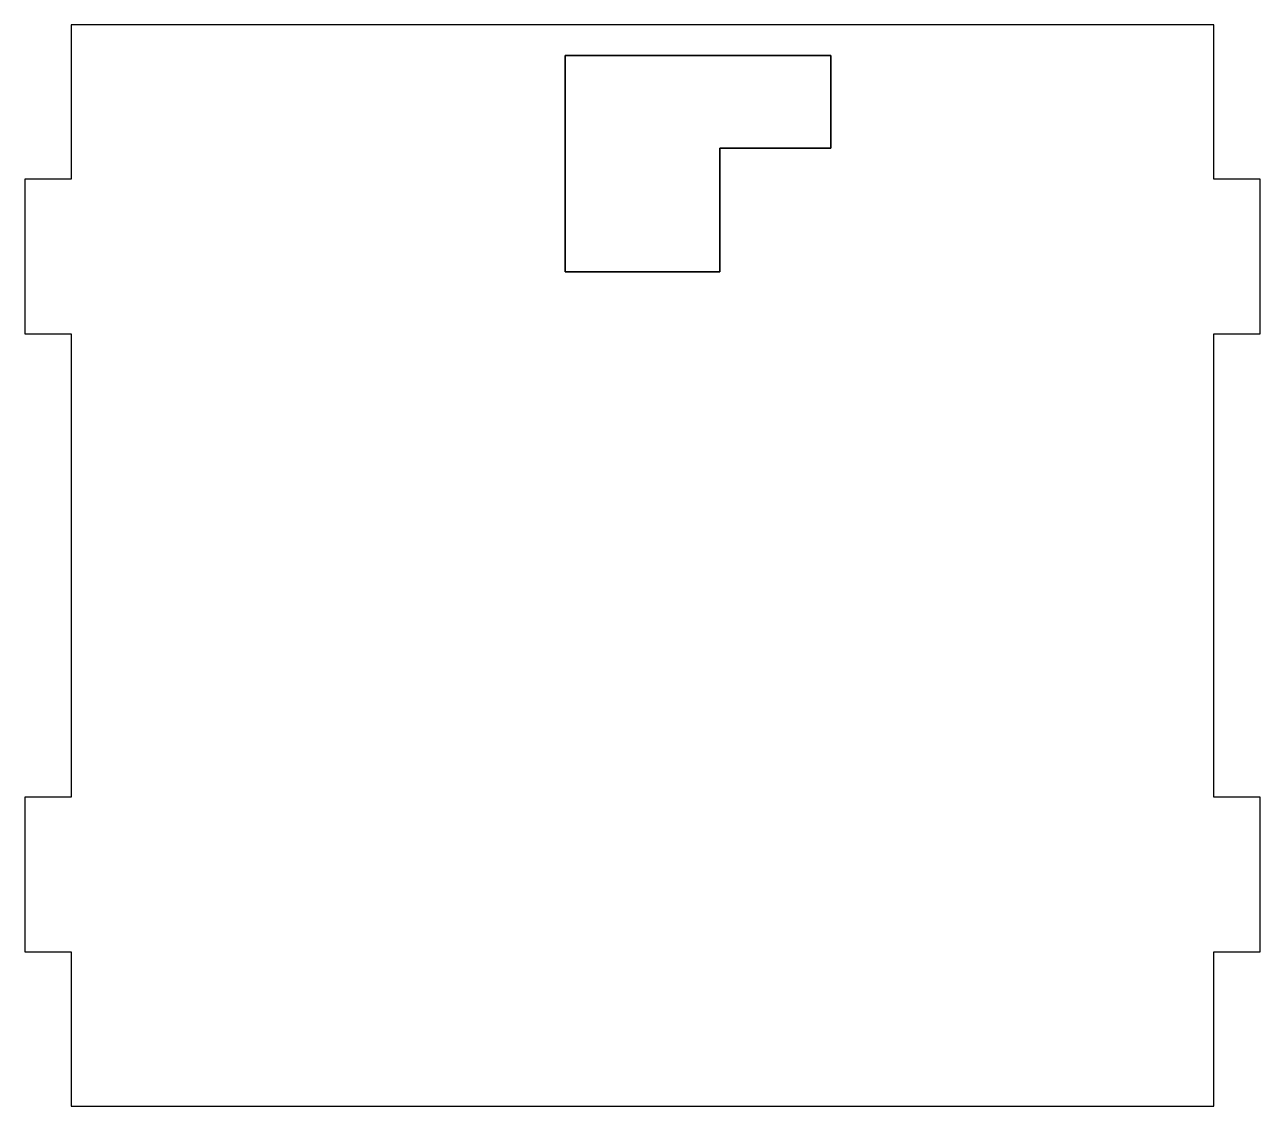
# Model space of a CAD drawing. Header units: inches. Extents: x -3.85 to 0.15, y -2.5 to 1.
import ezdxf

# ---------------------------------------------------------------- set-up
doc = ezdxf.new("R2010")
doc.units = ezdxf.units.IN
doc.header["$MEASUREMENT"] = 0

msp = doc.modelspace()

# ---------------------------------------------------------------- linework, layer by layer
for p, q in [((-2.1, 0.9), (-1.6, 0.9)), ((0, -2), (0.15, -2))]:
    msp.add_line(p, q)
for points in [[(0, 1), (-3.7, 1), (-3.7, 0.5), (-3.85, 0.5), (-3.85, 0), (-3.7, 0), (-3.7, -1.5), (-3.85, -1.5), (-3.85, -2), (-3.7, -2), (-3.7, -2.5), (0, -2.5), (0, -2), (0.15, -2), (0.15, -1.5), (0, -1.5), (0, 0), (0.15, 0), (0.15, 0.5), (0, 0.5)], [(0.15, 0.5), (0, 0.5), (0, 1), (-3.7, 1), (-3.7, 0.5), (-3.85, 0.5), (-3.85, 0), (-3.7, 0), (-3.7, -1.5), (-3.85, -1.5), (-3.85, -2), (-3.7, -2), (-3.7, -2.5), (0, -2.5), (0, -2), (0.15, -2), (0.15, -1.5), (0, -1.5), (0, 0), (0.15, 0)], [(-2.1, 0.9), (-2.1, 0.2), (-1.6, 0.2), (-1.6, 0.6), (-1.24, 0.6), (-1.24, 0.9)], [(-1.24, 0.9), (-1.24, 0.6), (-1.6, 0.6), (-1.6, 0.2), (-2.1, 0.2), (-2.1, 0.9)]]:
    msp.add_lwpolyline(points, close=True)

doc.saveas('drawing.dxf')
